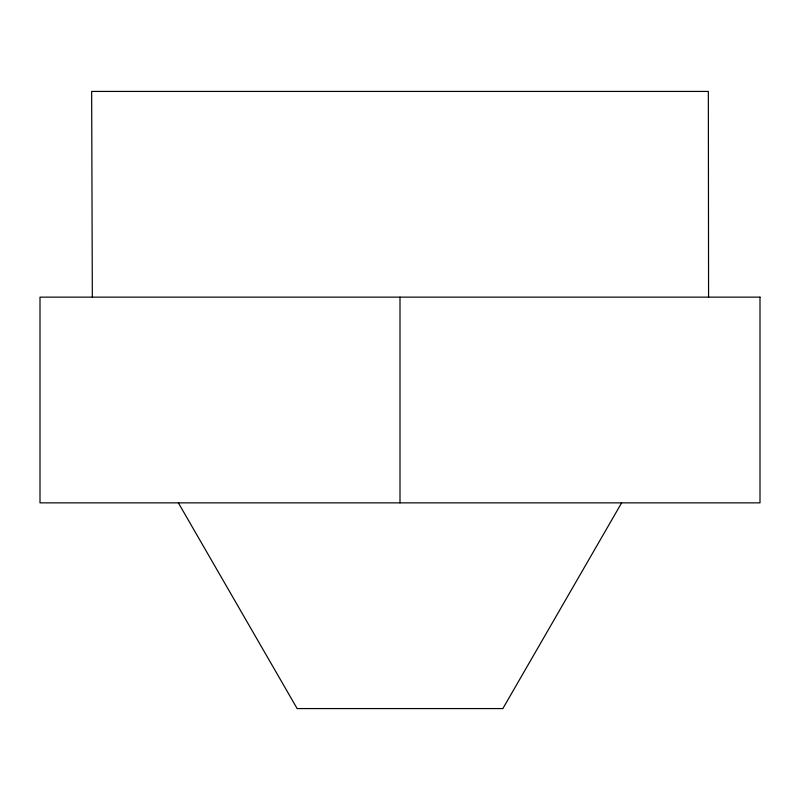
<?xml version="1.0" encoding="UTF-8"?>
<svg xmlns="http://www.w3.org/2000/svg" width="800" height="800" viewBox="0 0 800 800"><rect width="100%" height="100%" fill="white"/><g stroke="black" fill="none" stroke-linecap="round" stroke-linejoin="round"><path stroke-width="1.2" d="M621.63 502.86L502.86 708.57L297.14 708.57L178.37 502.86M92.33 297.14L91.65 91.43L708.35 91.43L708.57 297.14M400 297.14L400 502.86M760 297.14L40 297.14L40 502.86L760 502.86L760 297.14"/></g></svg>
